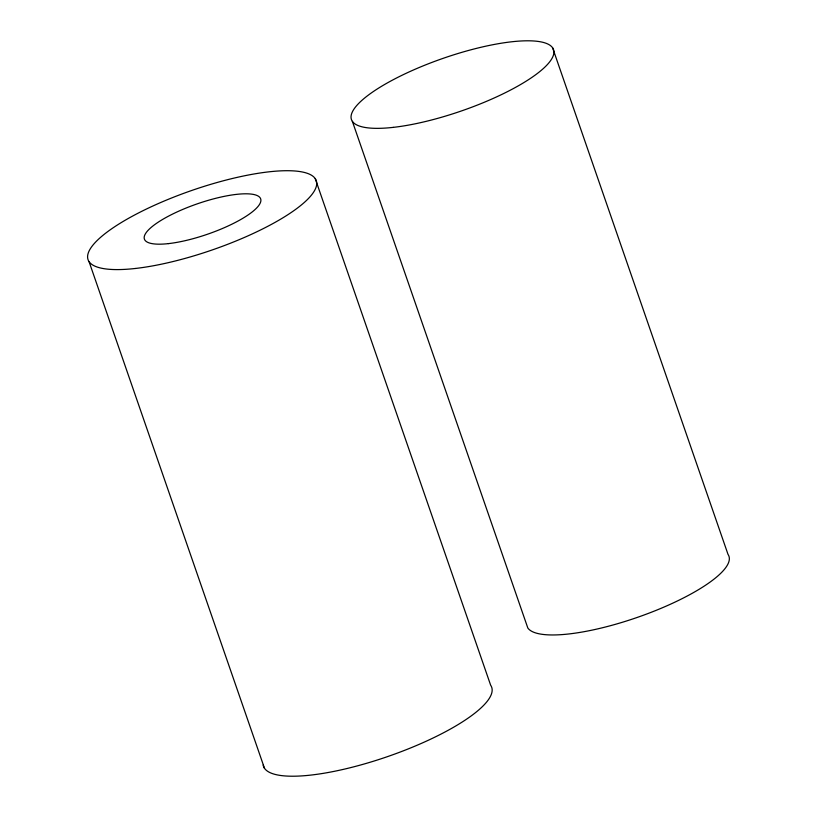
<?xml version="1.0" encoding="UTF-8"?>
<svg xmlns="http://www.w3.org/2000/svg" width="817" height="817" viewBox="0 0 817 817"><rect width="100%" height="100%" fill="white"/><g stroke="black" fill="none" stroke-linecap="round" stroke-linejoin="round"><path stroke-width="1.23" d="M552.598 47.794L728.029 554.416A106.904 27.849 -19.1 0 1 644.225 614.935A106.904 27.849 -19.1 0 1 527.802 627.956L352.372 121.345M315.229 178.617L490.66 685.228A120.753 31.454 -19.1 0 1 389.648 755.878A120.753 31.454 -19.1 0 1 263.156 765.039M89.073 261.685L264.504 768.307M135.224 268.487A120.753 31.454 -19.1 0 0 316.148 186.97A120.753 31.454 -19.1 0 0 155.087 204.996A120.753 31.454 -19.1 0 0 135.224 268.487M168.414 243.619A61.53 16.034 -19.1 0 0 260.603 202.085A61.53 16.034 -19.1 0 0 178.535 211.266A61.53 16.034 -19.1 0 0 168.414 243.619M393.232 127.37A106.904 27.849 -19.1 0 0 553.405 55.199A106.904 27.849 -19.1 0 0 410.818 71.15A106.904 27.849 -19.1 0 0 393.232 127.37"/></g></svg>
